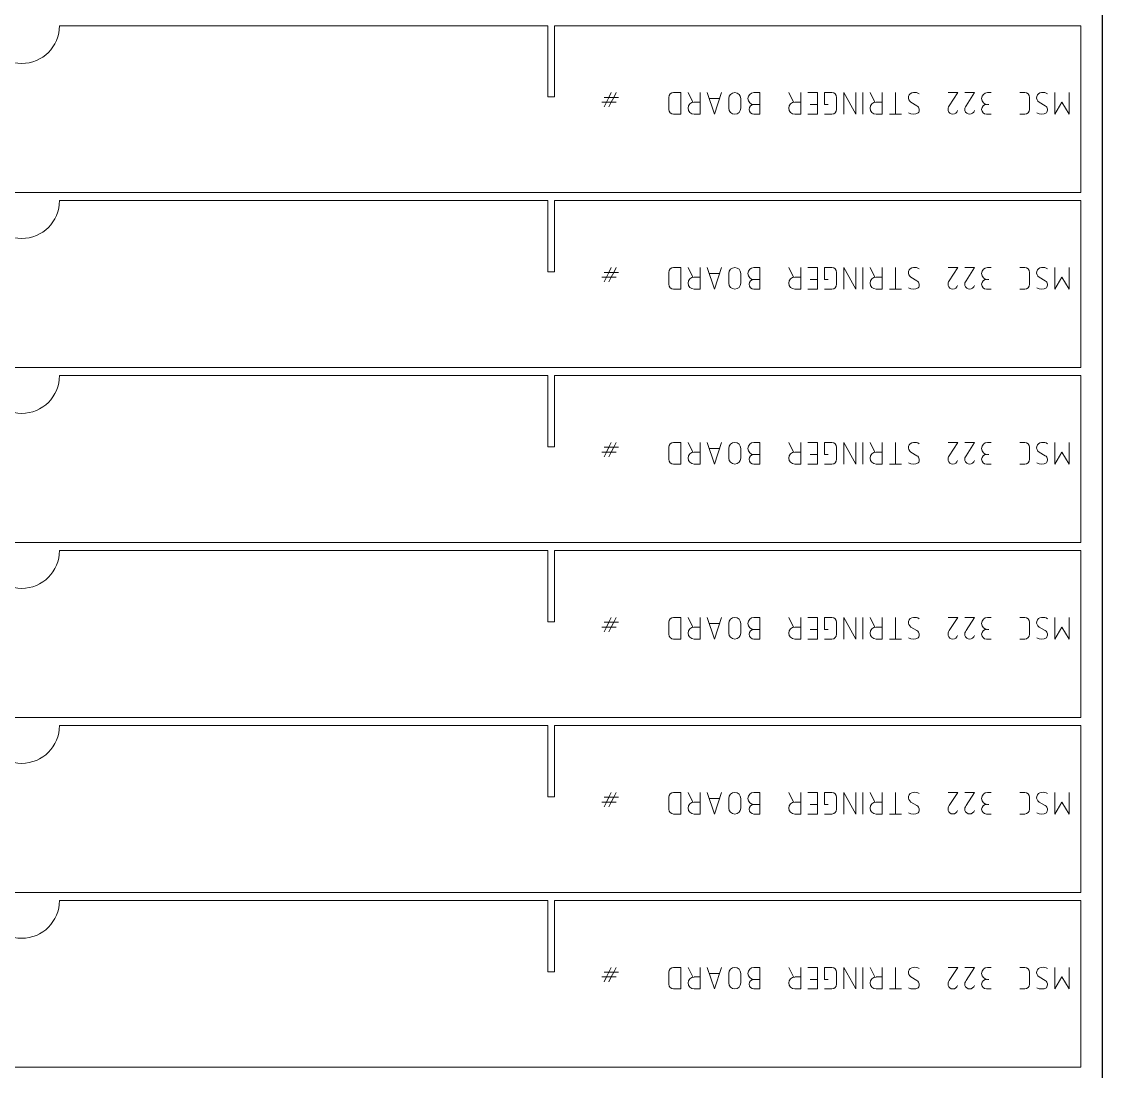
# Model space of a CAD drawing. Header units: inches. Extents: x 142 to 14402, y 211 to 2711.
# Drawn here: x 11702 to 12202, y 706 to 1192 of the extents above; entities that cross this region are included whole.
import ezdxf

# ---------------------------------------------------------------- set-up
doc = ezdxf.new("R2010")
doc.units = ezdxf.units.IN
doc.header["$MEASUREMENT"] = 0
doc.layers.add('IV_MARK_SURFACE', color=2, linetype='Continuous', lineweight=5)
doc.layers.add('IV_OUTER_PROFILE', color=7, linetype='Continuous', lineweight=5)

msp = doc.modelspace()

# ---------------------------------------------------------------- linework, layer by layer
msp.add_lwpolyline([(11201.69, 211.42), (12201.69, 211.42), (12201.69, 2211.42), (11201.69, 2211.42)], close=True)
at = {"layer": 'IV_MARK_SURFACE'}
for p, q in [((11971.18, 1156.44), (11973.4, 1156.44)), ((11972.29, 1154.23), (11973.4, 1156.44)), ((11973.4, 1156.44), (11974.51, 1158.66)), ((11973.4, 1156.44), (11975.62, 1156.44)), ((11975.62, 1156.44), (11974.51, 1154.23)), ((11976.73, 1158.66), (11975.62, 1156.44)), ((11975.62, 1156.44), (11977.83, 1156.44)), ((12001.12, 1156.44), (12001.12, 1150.9)), ((12006.67, 1158.66), (12003.34, 1158.66)), ((12006.67, 1148.68), (12006.67, 1158.66)), ((12012.21, 1154.23), (12009.99, 1158.66)), ((12015.54, 1158.66), (12015.54, 1154.23)), ((12018.86, 1158.66), (12022.19, 1148.68)), ((12024.41, 1155.89), (12019.97, 1155.89)), ((12022.19, 1148.68), (12025.52, 1158.66)), ((12028.84, 1155.89), (12028.84, 1151.45)), ((12034.39, 1151.45), (12034.39, 1155.89)), ((12040.49, 1158.66), (12043.26, 1158.66)), ((12043.26, 1158.66), (12043.26, 1153.12)), ((12058.78, 1154.23), (12056.57, 1158.66)), ((12062.11, 1158.66), (12062.11, 1154.23)), ((12065.44, 1158.66), (12069.87, 1158.66)), ((12069.87, 1158.66), (12069.87, 1153.12)), ((12076.53, 1158.66), (12073.2, 1158.66)), ((12073.2, 1158.66), (12073.2, 1153.12)), ((12078.74, 1150.9), (12078.74, 1156.44)), ((12087.61, 1148.68), (12082.07, 1158.66)), ((12082.07, 1158.66), (12082.07, 1148.68)), ((12087.61, 1158.66), (12087.61, 1148.68)), ((12090.94, 1158.66), (12090.94, 1148.68)), ((12096.49, 1154.23), (12094.27, 1158.66)), ((12099.81, 1158.66), (12099.81, 1154.23)), ((12105.91, 1158.66), (12105.91, 1148.68)), ((12130.31, 1158.66), (12134.74, 1158.66)), ((12134.74, 1158.66), (12130.86, 1152.56)), ((12138.07, 1158.66), (12142.5, 1158.66)), ((12142.5, 1158.66), (12138.62, 1152.56)), ((12150.27, 1158.66), (12148.6, 1158.66)), ((12163.57, 1158.66), (12165.79, 1158.66)), ((12168.01, 1156.44), (12168.01, 1150.9)), ((12179.65, 1148.68), (12179.65, 1158.66)), ((12186.31, 1158.66), (12186.31, 1148.68)), ((11972.29, 1154.23), (11970.07, 1154.23)), ((11971.18, 1152.01), (11972.29, 1154.23)), ((11974.51, 1154.23), (11972.29, 1154.23)), ((11974.51, 1154.23), (11973.4, 1152.01)), ((11976.73, 1154.23), (11974.51, 1154.23)), ((12012.76, 1154.23), (12015.54, 1154.23)), ((12015.54, 1154.23), (12015.54, 1148.68)), ((12040.49, 1153.12), (12043.26, 1153.12)), ((12043.26, 1153.12), (12043.26, 1148.68)), ((12059.34, 1154.23), (12062.11, 1154.23)), ((12062.11, 1154.23), (12062.11, 1148.68)), ((12069.87, 1153.12), (12066.55, 1153.12)), ((12069.87, 1153.12), (12069.87, 1148.68)), ((12073.2, 1153.12), (12074.86, 1153.12)), ((12097.04, 1154.23), (12099.81, 1154.23)), ((12099.81, 1154.23), (12099.81, 1148.68)), ((12113.12, 1154.23), (12115.89, 1152.56)), ((12148.6, 1153.12), (12149.16, 1153.12)), ((12172.44, 1154.23), (12175.22, 1152.56)), ((12182.98, 1154.23), (12179.65, 1148.68)), ((12186.31, 1148.68), (12182.98, 1154.23)), ((12003.34, 1148.68), (12006.67, 1148.68)), ((12015.54, 1148.68), (12012.76, 1148.68)), ((12043.26, 1148.68), (12040.49, 1148.68)), ((12062.11, 1148.68), (12059.34, 1148.68)), ((12069.87, 1148.68), (12065.44, 1148.68)), ((12073.2, 1148.68), (12076.53, 1148.68)), ((12099.81, 1148.68), (12097.04, 1148.68)), ((12105.91, 1148.68), (12103.14, 1148.68)), ((12108.68, 1148.68), (12105.91, 1148.68)), ((12148.05, 1148.68), (12150.27, 1148.68)), ((12165.79, 1148.68), (12163.57, 1148.68)), ((11971.18, 1075.44), (11973.4, 1075.44)), ((11972.29, 1073.23), (11973.4, 1075.44)), ((11973.4, 1075.44), (11974.51, 1077.66)), ((11973.4, 1075.44), (11975.62, 1075.44)), ((11975.62, 1075.44), (11974.51, 1073.23)), ((11976.73, 1077.66), (11975.62, 1075.44)), ((11975.62, 1075.44), (11977.83, 1075.44)), ((12001.12, 1075.44), (12001.12, 1069.9)), ((12006.67, 1077.66), (12003.34, 1077.66)), ((12006.67, 1067.68), (12006.67, 1077.66)), ((12012.21, 1073.23), (12009.99, 1077.66)), ((12015.54, 1077.66), (12015.54, 1073.23)), ((12018.86, 1077.66), (12022.19, 1067.68)), ((12022.19, 1067.68), (12025.52, 1077.66)), ((12040.49, 1077.66), (12043.26, 1077.66)), ((12043.26, 1077.66), (12043.26, 1072.12)), ((12058.78, 1073.23), (12056.57, 1077.66)), ((12062.11, 1077.66), (12062.11, 1073.23)), ((12065.44, 1077.66), (12069.87, 1077.66)), ((12069.87, 1077.66), (12069.87, 1072.12)), ((12076.53, 1077.66), (12073.2, 1077.66)), ((12073.2, 1077.66), (12073.2, 1072.12)), ((12078.74, 1069.9), (12078.74, 1075.44)), ((12087.61, 1067.68), (12082.07, 1077.66)), ((12082.07, 1077.66), (12082.07, 1067.68)), ((12087.61, 1077.66), (12087.61, 1067.68)), ((12090.94, 1077.66), (12090.94, 1067.68)), ((12096.49, 1073.23), (12094.27, 1077.66)), ((12099.81, 1077.66), (12099.81, 1073.23)), ((12105.91, 1077.66), (12105.91, 1067.68)), ((12130.31, 1077.66), (12134.74, 1077.66)), ((12134.74, 1077.66), (12130.86, 1071.56)), ((12138.07, 1077.66), (12142.5, 1077.66)), ((12142.5, 1077.66), (12138.62, 1071.56)), ((12150.27, 1077.66), (12148.6, 1077.66)), ((12163.57, 1077.66), (12165.79, 1077.66)), ((12168.01, 1075.44), (12168.01, 1069.9)), ((12179.65, 1067.68), (12179.65, 1077.66)), ((12186.31, 1077.66), (12186.31, 1067.68)), ((11972.29, 1073.23), (11970.07, 1073.23)), ((11971.18, 1071.01), (11972.29, 1073.23)), ((11974.51, 1073.23), (11972.29, 1073.23)), ((11974.51, 1073.23), (11973.4, 1071.01)), ((11976.73, 1073.23), (11974.51, 1073.23)), ((12012.76, 1073.23), (12015.54, 1073.23)), ((12015.54, 1073.23), (12015.54, 1067.68)), ((12024.41, 1074.89), (12019.97, 1074.89)), ((12028.84, 1074.89), (12028.84, 1070.45)), ((12034.39, 1070.45), (12034.39, 1074.89)), ((12040.49, 1072.12), (12043.26, 1072.12)), ((12043.26, 1072.12), (12043.26, 1067.68)), ((12059.34, 1073.23), (12062.11, 1073.23)), ((12062.11, 1073.23), (12062.11, 1067.68)), ((12069.87, 1072.12), (12066.55, 1072.12)), ((12069.87, 1072.12), (12069.87, 1067.68)), ((12073.2, 1072.12), (12074.86, 1072.12)), ((12097.04, 1073.23), (12099.81, 1073.23)), ((12099.81, 1073.23), (12099.81, 1067.68)), ((12113.12, 1073.23), (12115.89, 1071.56)), ((12148.6, 1072.12), (12149.16, 1072.12)), ((12172.44, 1073.23), (12175.22, 1071.56)), ((12182.98, 1073.23), (12179.65, 1067.68)), ((12186.31, 1067.68), (12182.98, 1073.23)), ((12003.34, 1067.68), (12006.67, 1067.68)), ((12015.54, 1067.68), (12012.76, 1067.68)), ((12043.26, 1067.68), (12040.49, 1067.68)), ((12062.11, 1067.68), (12059.34, 1067.68)), ((12069.87, 1067.68), (12065.44, 1067.68)), ((12073.2, 1067.68), (12076.53, 1067.68)), ((12099.81, 1067.68), (12097.04, 1067.68)), ((12105.91, 1067.68), (12103.14, 1067.68)), ((12108.68, 1067.68), (12105.91, 1067.68)), ((12148.05, 1067.68), (12150.27, 1067.68)), ((12165.79, 1067.68), (12163.57, 1067.68)), ((11973.4, 994.44), (11974.51, 996.66)), ((11976.73, 996.66), (11975.62, 994.44)), ((12006.67, 996.66), (12003.34, 996.66)), ((12006.67, 986.68), (12006.67, 996.66)), ((12012.21, 992.23), (12009.99, 996.66)), ((12015.54, 996.66), (12015.54, 992.23)), ((12018.86, 996.66), (12022.19, 986.68)), ((12022.19, 986.68), (12025.52, 996.66)), ((12040.49, 996.66), (12043.26, 996.66)), ((12043.26, 996.66), (12043.26, 991.12)), ((12058.78, 992.23), (12056.57, 996.66)), ((12062.11, 996.66), (12062.11, 992.23)), ((12065.44, 996.66), (12069.87, 996.66)), ((12069.87, 996.66), (12069.87, 991.12)), ((12076.53, 996.66), (12073.2, 996.66)), ((12073.2, 996.66), (12073.2, 991.12)), ((12087.61, 986.68), (12082.07, 996.66)), ((12082.07, 996.66), (12082.07, 986.68)), ((12087.61, 996.66), (12087.61, 986.68)), ((12090.94, 996.66), (12090.94, 986.68)), ((12096.49, 992.23), (12094.27, 996.66)), ((12099.81, 996.66), (12099.81, 992.23)), ((12105.91, 996.66), (12105.91, 986.68)), ((12130.31, 996.66), (12134.74, 996.66)), ((12134.74, 996.66), (12130.86, 990.56)), ((12138.07, 996.66), (12142.5, 996.66)), ((12142.5, 996.66), (12138.62, 990.56)), ((12150.27, 996.66), (12148.6, 996.66)), ((12163.57, 996.66), (12165.79, 996.66)), ((12179.65, 986.68), (12179.65, 996.66)), ((12186.31, 996.66), (12186.31, 986.68)), ((11972.29, 992.23), (11970.07, 992.23)), ((11971.18, 994.44), (11973.4, 994.44)), ((11971.18, 990.01), (11972.29, 992.23)), ((11972.29, 992.23), (11973.4, 994.44)), ((11974.51, 992.23), (11972.29, 992.23)), ((11973.4, 994.44), (11975.62, 994.44)), ((11974.51, 992.23), (11973.4, 990.01)), ((11975.62, 994.44), (11974.51, 992.23)), ((11976.73, 992.23), (11974.51, 992.23)), ((11975.62, 994.44), (11977.83, 994.44)), ((12001.12, 994.44), (12001.12, 988.9)), ((12012.76, 992.23), (12015.54, 992.23)), ((12015.54, 992.23), (12015.54, 986.68)), ((12024.41, 993.89), (12019.97, 993.89)), ((12028.84, 993.89), (12028.84, 989.45)), ((12034.39, 989.45), (12034.39, 993.89)), ((12040.49, 991.12), (12043.26, 991.12)), ((12043.26, 991.12), (12043.26, 986.68)), ((12059.34, 992.23), (12062.11, 992.23)), ((12062.11, 992.23), (12062.11, 986.68)), ((12069.87, 991.12), (12066.55, 991.12)), ((12069.87, 991.12), (12069.87, 986.68)), ((12073.2, 991.12), (12074.86, 991.12)), ((12078.74, 988.9), (12078.74, 994.44)), ((12097.04, 992.23), (12099.81, 992.23)), ((12099.81, 992.23), (12099.81, 986.68)), ((12113.12, 992.23), (12115.89, 990.56)), ((12148.6, 991.12), (12149.16, 991.12)), ((12168.01, 994.44), (12168.01, 988.9)), ((12172.44, 992.23), (12175.22, 990.56)), ((12182.98, 992.23), (12179.65, 986.68)), ((12186.31, 986.68), (12182.98, 992.23)), ((12003.34, 986.68), (12006.67, 986.68)), ((12015.54, 986.68), (12012.76, 986.68)), ((12043.26, 986.68), (12040.49, 986.68)), ((12062.11, 986.68), (12059.34, 986.68)), ((12069.87, 986.68), (12065.44, 986.68)), ((12073.2, 986.68), (12076.53, 986.68)), ((12099.81, 986.68), (12097.04, 986.68)), ((12105.91, 986.68), (12103.14, 986.68)), ((12108.68, 986.68), (12105.91, 986.68)), ((12148.05, 986.68), (12150.27, 986.68)), ((12165.79, 986.68), (12163.57, 986.68)), ((11973.4, 913.44), (11974.51, 915.66)), ((11976.73, 915.66), (11975.62, 913.44)), ((12006.67, 915.66), (12003.34, 915.66)), ((12006.67, 905.68), (12006.67, 915.66)), ((12012.21, 911.23), (12009.99, 915.66)), ((12015.54, 915.66), (12015.54, 911.23)), ((12018.86, 915.66), (12022.19, 905.68)), ((12022.19, 905.68), (12025.52, 915.66)), ((12040.49, 915.66), (12043.26, 915.66)), ((12043.26, 915.66), (12043.26, 910.12)), ((12058.78, 911.23), (12056.57, 915.66)), ((12062.11, 915.66), (12062.11, 911.23)), ((12065.44, 915.66), (12069.87, 915.66)), ((12069.87, 915.66), (12069.87, 910.12)), ((12076.53, 915.66), (12073.2, 915.66)), ((12073.2, 915.66), (12073.2, 910.12)), ((12087.61, 905.68), (12082.07, 915.66)), ((12082.07, 915.66), (12082.07, 905.68)), ((12087.61, 915.66), (12087.61, 905.68)), ((12090.94, 915.66), (12090.94, 905.68)), ((12096.49, 911.23), (12094.27, 915.66)), ((12099.81, 915.66), (12099.81, 911.23)), ((12105.91, 915.66), (12105.91, 905.68)), ((12130.31, 915.66), (12134.74, 915.66)), ((12134.74, 915.66), (12130.86, 909.56)), ((12138.07, 915.66), (12142.5, 915.66)), ((12142.5, 915.66), (12138.62, 909.56)), ((12150.27, 915.66), (12148.6, 915.66)), ((12163.57, 915.66), (12165.79, 915.66)), ((12179.65, 905.68), (12179.65, 915.66)), ((12186.31, 915.66), (12186.31, 905.68)), ((11972.29, 911.23), (11970.07, 911.23)), ((11971.18, 913.44), (11973.4, 913.44)), ((11971.18, 909.01), (11972.29, 911.23)), ((11972.29, 911.23), (11973.4, 913.44)), ((11974.51, 911.23), (11972.29, 911.23)), ((11973.4, 913.44), (11975.62, 913.44)), ((11974.51, 911.23), (11973.4, 909.01)), ((11975.62, 913.44), (11974.51, 911.23)), ((11976.73, 911.23), (11974.51, 911.23)), ((11975.62, 913.44), (11977.83, 913.44)), ((12001.12, 913.44), (12001.12, 907.9)), ((12012.76, 911.23), (12015.54, 911.23)), ((12015.54, 911.23), (12015.54, 905.68)), ((12024.41, 912.89), (12019.97, 912.89)), ((12028.84, 912.89), (12028.84, 908.45)), ((12034.39, 908.45), (12034.39, 912.89)), ((12040.49, 910.12), (12043.26, 910.12)), ((12043.26, 910.12), (12043.26, 905.68)), ((12059.34, 911.23), (12062.11, 911.23)), ((12062.11, 911.23), (12062.11, 905.68)), ((12069.87, 910.12), (12066.55, 910.12)), ((12069.87, 910.12), (12069.87, 905.68)), ((12073.2, 910.12), (12074.86, 910.12)), ((12078.74, 907.9), (12078.74, 913.44)), ((12097.04, 911.23), (12099.81, 911.23)), ((12099.81, 911.23), (12099.81, 905.68)), ((12113.12, 911.23), (12115.89, 909.56)), ((12148.6, 910.12), (12149.16, 910.12)), ((12168.01, 913.44), (12168.01, 907.9)), ((12172.44, 911.23), (12175.22, 909.56)), ((12182.98, 911.23), (12179.65, 905.68)), ((12186.31, 905.68), (12182.98, 911.23)), ((12003.34, 905.68), (12006.67, 905.68)), ((12015.54, 905.68), (12012.76, 905.68)), ((12043.26, 905.68), (12040.49, 905.68)), ((12062.11, 905.68), (12059.34, 905.68)), ((12069.87, 905.68), (12065.44, 905.68)), ((12073.2, 905.68), (12076.53, 905.68)), ((12099.81, 905.68), (12097.04, 905.68)), ((12105.91, 905.68), (12103.14, 905.68)), ((12108.68, 905.68), (12105.91, 905.68)), ((12148.05, 905.68), (12150.27, 905.68)), ((12165.79, 905.68), (12163.57, 905.68)), ((11972.29, 830.23), (11970.07, 830.23)), ((11971.18, 832.44), (11973.4, 832.44)), ((11971.18, 828.01), (11972.29, 830.23)), ((11972.29, 830.23), (11973.4, 832.44)), ((11974.51, 830.23), (11972.29, 830.23)), ((11973.4, 832.44), (11974.51, 834.66)), ((11973.4, 832.44), (11975.62, 832.44)), ((11974.51, 830.23), (11973.4, 828.01)), ((11975.62, 832.44), (11974.51, 830.23)), ((11976.73, 830.23), (11974.51, 830.23)), ((11976.73, 834.66), (11975.62, 832.44)), ((11975.62, 832.44), (11977.83, 832.44)), ((12001.12, 832.44), (12001.12, 826.9)), ((12006.67, 834.66), (12003.34, 834.66)), ((12006.67, 824.68), (12006.67, 834.66)), ((12012.21, 830.23), (12009.99, 834.66)), ((12012.76, 830.23), (12015.54, 830.23)), ((12015.54, 834.66), (12015.54, 830.23)), ((12015.54, 830.23), (12015.54, 824.68)), ((12018.86, 834.66), (12022.19, 824.68)), ((12024.41, 831.89), (12019.97, 831.89)), ((12022.19, 824.68), (12025.52, 834.66)), ((12028.84, 831.89), (12028.84, 827.45)), ((12034.39, 827.45), (12034.39, 831.89)), ((12040.49, 834.66), (12043.26, 834.66)), ((12043.26, 834.66), (12043.26, 829.12)), ((12058.78, 830.23), (12056.57, 834.66)), ((12059.34, 830.23), (12062.11, 830.23)), ((12062.11, 834.66), (12062.11, 830.23)), ((12062.11, 830.23), (12062.11, 824.68)), ((12065.44, 834.66), (12069.87, 834.66)), ((12069.87, 834.66), (12069.87, 829.12)), ((12076.53, 834.66), (12073.2, 834.66)), ((12073.2, 834.66), (12073.2, 829.12)), ((12078.74, 826.9), (12078.74, 832.44)), ((12087.61, 824.68), (12082.07, 834.66)), ((12082.07, 834.66), (12082.07, 824.68)), ((12087.61, 834.66), (12087.61, 824.68)), ((12090.94, 834.66), (12090.94, 824.68)), ((12096.49, 830.23), (12094.27, 834.66)), ((12097.04, 830.23), (12099.81, 830.23)), ((12099.81, 834.66), (12099.81, 830.23)), ((12099.81, 830.23), (12099.81, 824.68)), ((12105.91, 834.66), (12105.91, 824.68)), ((12113.12, 830.23), (12115.89, 828.56)), ((12130.31, 834.66), (12134.74, 834.66)), ((12134.74, 834.66), (12130.86, 828.56)), ((12138.07, 834.66), (12142.5, 834.66)), ((12142.5, 834.66), (12138.62, 828.56)), ((12150.27, 834.66), (12148.6, 834.66)), ((12163.57, 834.66), (12165.79, 834.66)), ((12168.01, 832.44), (12168.01, 826.9)), ((12172.44, 830.23), (12175.22, 828.56)), ((12179.65, 824.68), (12179.65, 834.66)), ((12182.98, 830.23), (12179.65, 824.68)), ((12186.31, 824.68), (12182.98, 830.23)), ((12186.31, 834.66), (12186.31, 824.68)), ((12040.49, 829.12), (12043.26, 829.12)), ((12043.26, 829.12), (12043.26, 824.68)), ((12069.87, 829.12), (12066.55, 829.12)), ((12069.87, 829.12), (12069.87, 824.68)), ((12073.2, 829.12), (12074.86, 829.12)), ((12148.6, 829.12), (12149.16, 829.12)), ((12003.34, 824.68), (12006.67, 824.68)), ((12015.54, 824.68), (12012.76, 824.68)), ((12043.26, 824.68), (12040.49, 824.68)), ((12062.11, 824.68), (12059.34, 824.68)), ((12069.87, 824.68), (12065.44, 824.68)), ((12073.2, 824.68), (12076.53, 824.68)), ((12099.81, 824.68), (12097.04, 824.68)), ((12105.91, 824.68), (12103.14, 824.68)), ((12108.68, 824.68), (12105.91, 824.68)), ((12148.05, 824.68), (12150.27, 824.68)), ((12165.79, 824.68), (12163.57, 824.68)), ((11971.18, 751.44), (11973.4, 751.44)), ((11972.29, 749.23), (11973.4, 751.44)), ((11973.4, 751.44), (11974.51, 753.66)), ((11973.4, 751.44), (11975.62, 751.44)), ((11975.62, 751.44), (11974.51, 749.23)), ((11976.73, 753.66), (11975.62, 751.44)), ((11975.62, 751.44), (11977.83, 751.44)), ((12001.12, 751.44), (12001.12, 745.9)), ((12006.67, 753.66), (12003.34, 753.66)), ((12006.67, 743.68), (12006.67, 753.66)), ((12012.21, 749.23), (12009.99, 753.66)), ((12015.54, 753.66), (12015.54, 749.23)), ((12018.86, 753.66), (12022.19, 743.68)), ((12024.41, 750.89), (12019.97, 750.89)), ((12022.19, 743.68), (12025.52, 753.66)), ((12028.84, 750.89), (12028.84, 746.45)), ((12034.39, 746.45), (12034.39, 750.89)), ((12040.49, 753.66), (12043.26, 753.66)), ((12043.26, 753.66), (12043.26, 748.12)), ((12058.78, 749.23), (12056.57, 753.66)), ((12062.11, 753.66), (12062.11, 749.23)), ((12065.44, 753.66), (12069.87, 753.66)), ((12069.87, 753.66), (12069.87, 748.12)), ((12076.53, 753.66), (12073.2, 753.66)), ((12073.2, 753.66), (12073.2, 748.12)), ((12078.74, 745.9), (12078.74, 751.44)), ((12087.61, 743.68), (12082.07, 753.66)), ((12082.07, 753.66), (12082.07, 743.68)), ((12087.61, 753.66), (12087.61, 743.68)), ((12090.94, 753.66), (12090.94, 743.68)), ((12096.49, 749.23), (12094.27, 753.66)), ((12099.81, 753.66), (12099.81, 749.23)), ((12105.91, 753.66), (12105.91, 743.68)), ((12130.31, 753.66), (12134.74, 753.66)), ((12134.74, 753.66), (12130.86, 747.56)), ((12138.07, 753.66), (12142.5, 753.66)), ((12142.5, 753.66), (12138.62, 747.56)), ((12150.27, 753.66), (12148.6, 753.66)), ((12163.57, 753.66), (12165.79, 753.66)), ((12168.01, 751.44), (12168.01, 745.9)), ((12179.65, 743.68), (12179.65, 753.66)), ((12186.31, 753.66), (12186.31, 743.68)), ((11972.29, 749.23), (11970.07, 749.23)), ((11971.18, 747.01), (11972.29, 749.23)), ((11974.51, 749.23), (11972.29, 749.23)), ((11974.51, 749.23), (11973.4, 747.01)), ((11976.73, 749.23), (11974.51, 749.23)), ((12012.76, 749.23), (12015.54, 749.23)), ((12015.54, 749.23), (12015.54, 743.68)), ((12040.49, 748.12), (12043.26, 748.12)), ((12043.26, 748.12), (12043.26, 743.68)), ((12059.34, 749.23), (12062.11, 749.23)), ((12062.11, 749.23), (12062.11, 743.68)), ((12069.87, 748.12), (12066.55, 748.12)), ((12069.87, 748.12), (12069.87, 743.68)), ((12073.2, 748.12), (12074.86, 748.12)), ((12097.04, 749.23), (12099.81, 749.23)), ((12099.81, 749.23), (12099.81, 743.68)), ((12113.12, 749.23), (12115.89, 747.56)), ((12148.6, 748.12), (12149.16, 748.12)), ((12172.44, 749.23), (12175.22, 747.56)), ((12182.98, 749.23), (12179.65, 743.68)), ((12186.31, 743.68), (12182.98, 749.23)), ((12003.34, 743.68), (12006.67, 743.68)), ((12015.54, 743.68), (12012.76, 743.68)), ((12043.26, 743.68), (12040.49, 743.68)), ((12062.11, 743.68), (12059.34, 743.68)), ((12069.87, 743.68), (12065.44, 743.68)), ((12073.2, 743.68), (12076.53, 743.68)), ((12099.81, 743.68), (12097.04, 743.68)), ((12105.91, 743.68), (12103.14, 743.68)), ((12108.68, 743.68), (12105.91, 743.68)), ((12148.05, 743.68), (12150.27, 743.68)), ((12165.79, 743.68), (12163.57, 743.68))]:
    msp.add_line(p, q, dxfattribs=at)
for centre, radius, start, end in [((12003.34, 1156.44), 2.22, 90, 180), ((12031.62, 1155.89), 2.77, 0, 180), ((12040.49, 1155.89), 2.77, 90, 270), ((12076.53, 1156.44), 2.22, 0, 90), ((12114.33, 1156.28), 2.38, 92.3685, 239.559), ((12114.94, 1155), 3.73, 56.4174, 100.9627), ((12148.6, 1155.89), 2.77, 90, 270), ((12165.79, 1156.44), 2.22, 0, 90), ((12173.65, 1156.28), 2.38, 92.3685, 239.559), ((12174.26, 1155), 3.73, 56.4174, 100.9627), ((12003.34, 1150.9), 2.22, 180, 270), ((12012.76, 1151.45), 2.77, 90, 270), ((12031.62, 1151.45), 2.77, 180, 0), ((12040.49, 1150.9), 2.22, 90, 270), ((12059.34, 1151.45), 2.77, 90, 270), ((12076.53, 1150.9), 2.22, 270, 0), ((12097.04, 1151.45), 2.77, 90, 270), ((12114.76, 1150.66), 2.21, 319.6263, 59.2984), ((12133.29, 1150.78), 3.02, 143.6911, 188.2364), ((12132.52, 1151), 2.31, 196.4047, 343.5953), ((12141.05, 1150.78), 3.02, 143.6911, 188.2364), ((12140.29, 1151), 2.31, 196.4047, 343.5953), ((12148.05, 1150.9), 2.22, 90, 270), ((12165.79, 1150.9), 2.22, 270, 0), ((12174.09, 1150.66), 2.21, 319.6263, 59.2984), ((12114.23, 1153.36), 4.68, 241.7153, 298.2847), ((12173.55, 1153.36), 4.68, 241.7153, 298.2847), ((12003.34, 1075.44), 2.22, 90, 180), ((12031.62, 1074.89), 2.77, 0, 180), ((12040.49, 1074.89), 2.77, 90, 270), ((12076.53, 1075.44), 2.22, 0, 90), ((12114.33, 1075.28), 2.38, 92.3685, 239.559), ((12114.94, 1074), 3.73, 56.4174, 100.9627), ((12148.6, 1074.89), 2.77, 90, 270), ((12165.79, 1075.44), 2.22, 0, 90), ((12173.65, 1075.28), 2.38, 92.3685, 239.559), ((12174.26, 1074), 3.73, 56.4174, 100.9627), ((12012.76, 1070.45), 2.77, 90, 270), ((12031.62, 1070.45), 2.77, 180, 0), ((12040.49, 1069.9), 2.22, 90, 270), ((12059.34, 1070.45), 2.77, 90, 270), ((12097.04, 1070.45), 2.77, 90, 270), ((12114.76, 1069.66), 2.21, 319.6263, 59.2984), ((12133.29, 1069.78), 3.02, 143.6911, 188.2364), ((12141.05, 1069.78), 3.02, 143.6911, 188.2364), ((12148.05, 1069.9), 2.22, 90, 270), ((12174.09, 1069.66), 2.21, 319.6263, 59.2984), ((12003.34, 1069.9), 2.22, 180, 270), ((12076.53, 1069.9), 2.22, 270, 0), ((12114.23, 1072.36), 4.68, 241.7153, 298.2847), ((12132.52, 1070), 2.31, 196.4047, 343.5953), ((12140.29, 1070), 2.31, 196.4047, 343.5953), ((12165.79, 1069.9), 2.22, 270, 0), ((12173.55, 1072.36), 4.68, 241.7153, 298.2847), ((12003.34, 994.44), 2.22, 90, 180), ((12031.62, 993.89), 2.77, 0, 180), ((12040.49, 993.89), 2.77, 90, 270), ((12076.53, 994.44), 2.22, 0, 90), ((12114.33, 994.28), 2.38, 92.3685, 239.559), ((12114.94, 993), 3.73, 56.4174, 100.9627), ((12148.6, 993.89), 2.77, 90, 270), ((12165.79, 994.44), 2.22, 0, 90), ((12173.65, 994.28), 2.38, 92.3685, 239.559), ((12174.26, 993), 3.73, 56.4174, 100.9627), ((12012.76, 989.45), 2.77, 90, 270), ((12040.49, 988.9), 2.22, 90, 270), ((12059.34, 989.45), 2.77, 90, 270), ((12097.04, 989.45), 2.77, 90, 270), ((12114.76, 988.66), 2.21, 319.6263, 59.2984), ((12133.29, 988.78), 3.02, 143.6911, 188.2364), ((12141.05, 988.78), 3.02, 143.6911, 188.2364), ((12148.05, 988.9), 2.22, 90, 270), ((12174.09, 988.66), 2.21, 319.6263, 59.2984), ((12003.34, 988.9), 2.22, 180, 270), ((12031.62, 989.45), 2.77, 180, 0), ((12076.53, 988.9), 2.22, 270, 0), ((12114.23, 991.36), 4.68, 241.7153, 298.2847), ((12132.52, 989), 2.31, 196.4047, 343.5953), ((12140.29, 989), 2.31, 196.4047, 343.5953), ((12165.79, 988.9), 2.22, 270, 0), ((12173.55, 991.36), 4.68, 241.7153, 298.2847), ((12003.34, 913.44), 2.22, 90, 180), ((12031.62, 912.89), 2.77, 0, 180), ((12040.49, 912.89), 2.77, 90, 270), ((12076.53, 913.44), 2.22, 0, 90), ((12114.33, 913.28), 2.38, 92.3685, 239.559), ((12114.94, 912), 3.73, 56.4174, 100.9627), ((12148.6, 912.89), 2.77, 90, 270), ((12165.79, 913.44), 2.22, 0, 90), ((12173.65, 913.28), 2.38, 92.3685, 239.559), ((12174.26, 912), 3.73, 56.4174, 100.9627), ((12012.76, 908.45), 2.77, 90, 270), ((12040.49, 907.9), 2.22, 90, 270), ((12059.34, 908.45), 2.77, 90, 270), ((12097.04, 908.45), 2.77, 90, 270), ((12148.05, 907.9), 2.22, 90, 270), ((12003.34, 907.9), 2.22, 180, 270), ((12031.62, 908.45), 2.77, 180, 0), ((12076.53, 907.9), 2.22, 270, 0), ((12114.23, 910.36), 4.68, 241.7153, 298.2847), ((12114.76, 907.66), 2.21, 319.6263, 59.2984), ((12133.29, 907.78), 3.02, 143.6911, 188.2364), ((12132.52, 908), 2.31, 196.4047, 343.5953), ((12141.05, 907.78), 3.02, 143.6911, 188.2364), ((12140.29, 908), 2.31, 196.4047, 343.5953), ((12165.79, 907.9), 2.22, 270, 0), ((12173.55, 910.36), 4.68, 241.7153, 298.2847), ((12174.09, 907.66), 2.21, 319.6263, 59.2984), ((12003.34, 832.44), 2.22, 90, 180), ((12012.76, 827.45), 2.77, 90, 270), ((12031.62, 831.89), 2.77, 0, 180), ((12040.49, 831.89), 2.77, 90, 270), ((12059.34, 827.45), 2.77, 90, 270), ((12076.53, 832.44), 2.22, 0, 90), ((12097.04, 827.45), 2.77, 90, 270), ((12114.33, 832.28), 2.38, 92.3685, 239.559), ((12114.94, 831), 3.73, 56.4174, 100.9627), ((12148.6, 831.89), 2.77, 90, 270), ((12165.79, 832.44), 2.22, 0, 90), ((12173.65, 832.28), 2.38, 92.3685, 239.559), ((12174.26, 831), 3.73, 56.4174, 100.9627), ((12003.34, 826.9), 2.22, 180, 270), ((12031.62, 827.45), 2.77, 180, 0), ((12040.49, 826.9), 2.22, 90, 270), ((12076.53, 826.9), 2.22, 270, 0), ((12114.23, 829.36), 4.68, 241.7153, 298.2847), ((12114.76, 826.66), 2.21, 319.6263, 59.2984), ((12133.29, 826.78), 3.02, 143.6911, 188.2364), ((12132.52, 827), 2.31, 196.4047, 343.5953), ((12141.05, 826.78), 3.02, 143.6911, 188.2364), ((12140.29, 827), 2.31, 196.4047, 343.5953), ((12148.05, 826.9), 2.22, 90, 270), ((12165.79, 826.9), 2.22, 270, 0), ((12173.55, 829.36), 4.68, 241.7153, 298.2847), ((12174.09, 826.66), 2.21, 319.6263, 59.2984), ((12003.34, 751.44), 2.22, 90, 180), ((12031.62, 750.89), 2.77, 0, 180), ((12040.49, 750.89), 2.77, 90, 270), ((12076.53, 751.44), 2.22, 0, 90), ((12114.33, 751.28), 2.38, 92.3685, 239.559), ((12114.94, 750), 3.73, 56.4174, 100.9627), ((12148.6, 750.89), 2.77, 90, 270), ((12165.79, 751.44), 2.22, 0, 90), ((12173.65, 751.28), 2.38, 92.3685, 239.559), ((12174.26, 750), 3.73, 56.4174, 100.9627), ((12003.34, 745.9), 2.22, 180, 270), ((12012.76, 746.45), 2.77, 90, 270), ((12031.62, 746.45), 2.77, 180, 0), ((12040.49, 745.9), 2.22, 90, 270), ((12059.34, 746.45), 2.77, 90, 270), ((12076.53, 745.9), 2.22, 270, 0), ((12097.04, 746.45), 2.77, 90, 270), ((12114.76, 745.66), 2.21, 319.6263, 59.2984), ((12133.29, 745.78), 3.02, 143.6911, 188.2364), ((12132.52, 746), 2.31, 196.4047, 343.5953), ((12141.05, 745.78), 3.02, 143.6911, 188.2364), ((12140.29, 746), 2.31, 196.4047, 343.5953), ((12148.05, 745.9), 2.22, 90, 270), ((12165.79, 745.9), 2.22, 270, 0), ((12174.09, 745.66), 2.21, 319.6263, 59.2984), ((12114.23, 748.36), 4.68, 241.7153, 298.2847), ((12173.55, 748.36), 4.68, 241.7153, 298.2847)]:
    msp.add_arc(centre, radius, start, end, dxfattribs=at)
at = {"layer": 'IV_OUTER_PROFILE'}
for p, q in [((11719.19, 1189.63), (11945.09, 1189.63)), ((11945.09, 1156.63), (11945.09, 1189.63)), ((11948.29, 1189.63), (11948.29, 1156.63)), ((11948.29, 1189.63), (12191.69, 1189.63)), ((12191.69, 1189.63), (12191.69, 1112.42)), ((11948.29, 1156.63), (11945.09, 1156.63)), ((11211.69, 1112.42), (12191.69, 1112.42)), ((11719.19, 1108.63), (11945.09, 1108.63)), ((11945.09, 1075.63), (11945.09, 1108.63)), ((11948.29, 1108.63), (11948.29, 1075.63)), ((11948.29, 1108.63), (12191.69, 1108.63)), ((12191.69, 1108.63), (12191.69, 1031.42)), ((11948.29, 1075.63), (11945.09, 1075.63)), ((11211.69, 1031.42), (12191.69, 1031.42)), ((11719.19, 1027.63), (11945.09, 1027.63)), ((11945.09, 994.63), (11945.09, 1027.63)), ((11948.29, 1027.63), (11948.29, 994.63)), ((11948.29, 1027.63), (12191.69, 1027.63)), ((12191.69, 1027.63), (12191.69, 950.42)), ((11948.29, 994.63), (11945.09, 994.63)), ((11211.69, 950.42), (12191.69, 950.42)), ((11719.19, 946.63), (11945.09, 946.63)), ((11945.09, 913.63), (11945.09, 946.63)), ((11948.29, 946.63), (11948.29, 913.63)), ((11948.29, 946.63), (12191.69, 946.63)), ((12191.69, 946.63), (12191.69, 869.42)), ((11948.29, 913.63), (11945.09, 913.63)), ((11211.69, 869.42), (12191.69, 869.42)), ((11719.19, 865.63), (11945.09, 865.63)), ((11945.09, 832.63), (11945.09, 865.63)), ((11948.29, 865.63), (11948.29, 832.63)), ((11948.29, 865.63), (12191.69, 865.63)), ((12191.69, 865.63), (12191.69, 788.42)), ((11948.29, 832.63), (11945.09, 832.63)), ((11211.69, 788.42), (12191.69, 788.42)), ((11719.19, 784.63), (11945.09, 784.63)), ((11945.09, 751.63), (11945.09, 784.63)), ((11948.29, 784.63), (11948.29, 751.63)), ((11948.29, 784.63), (12191.69, 784.63)), ((12191.69, 784.63), (12191.69, 707.42)), ((11948.29, 751.63), (11945.09, 751.63)), ((11211.69, 707.42), (12191.69, 707.42))]:
    msp.add_line(p, q, dxfattribs=at)
for centre in [(11701.69, 1189.63), (11701.69, 1108.63), (11701.69, 1027.63), (11701.69, 946.63), (11701.69, 865.63), (11701.69, 784.63)]:
    msp.add_arc(centre, 17.5, 180, 0, dxfattribs=at)

doc.saveas('drawing.dxf')
